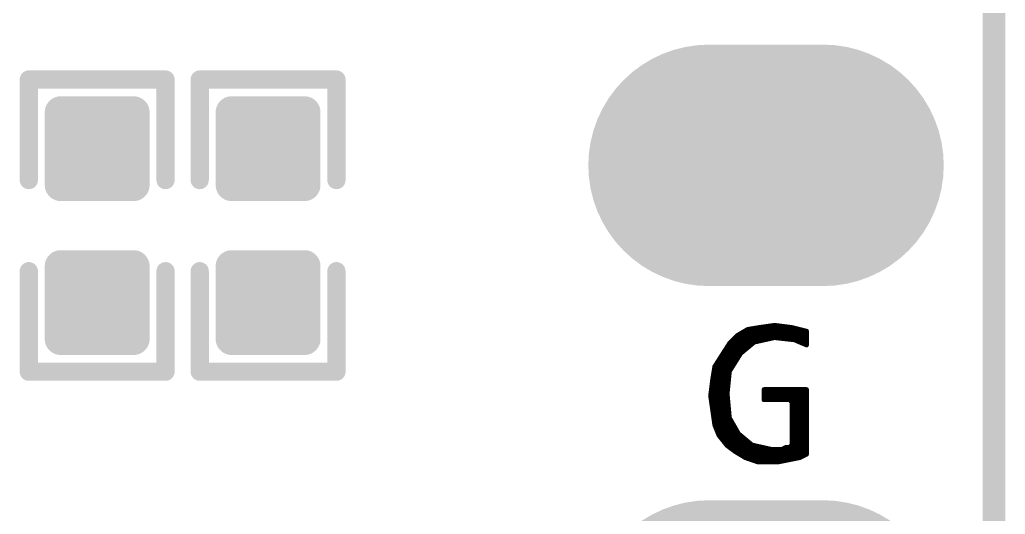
# Model space of a CAD drawing. Extents: x 18.8 to 58.3, y 22.4 to 94.7.
# Drawn here: x 45.37 to 50.86, y 39.92 to 42.68 of the extents above; entities that cross this region are included whole.
import ezdxf

# ---------------------------------------------------------------- set-up
doc = ezdxf.new("R2010")
doc.units = 0
doc.header["$MEASUREMENT"] = 0
doc.layers.get('0').update_dxf_attribs({"linetype": 'CONTINUOUS'})
doc.layers.add('SILKTOP_PHO', color=251, linetype='CONTINUOUS')
doc.layers.add('SOLDERTOP_PHO', color=7, linetype='CONTINUOUS')

# ---------------------------------------------------------------- blocks, each defined once
blk = doc.blocks.new('ROUND_1')
at = {"const_width": 0.0127}
blk.add_lwpolyline([(-0.00635, 0, 1), (0.00635, 0, 1)], format="xyb", close=True, dxfattribs=at)
blk = doc.blocks.new('ROUND_33')
at = {"const_width": 0.0508}
blk.add_lwpolyline([(-0.0254, 0, 1), (0.0254, 0, 1)], format="xyb", close=True, dxfattribs=at)
blk = doc.blocks.new('OBLONG_245')
at = {"const_width": 1.3462}
blk.add_lwpolyline([(0.3175, 0), (-0.3175, 0)], dxfattribs=at)
at = {"const_width": 0.6731}
for points in [[(-0.65405, 0, 1), (0.01905, 0, 1)], [(-0.01905, 0, 1), (0.65405, 0, 1)]]:
    blk.add_lwpolyline(points, format="xyb", close=True, dxfattribs=at)
blk = doc.blocks.new('ROUND_158')
at = {"const_width": 0.0889}
blk.add_lwpolyline([(-0.04445, 0, 1), (0.04445, 0, 1)], format="xyb", close=True, dxfattribs=at)

msp = doc.modelspace()

# ---------------------------------------------------------------- linework, layer by layer
at = {"layer": 'SILKTOP_PHO'}
for points, const_width in [([(50.8, 25.900126), (50.8, 78.49997)], 0.127), ([(46.183042, 42.343324), (45.421042, 42.343324)], 0.1016), ([(45.421042, 42.343324), (45.421042, 41.783)], 0.1016), ([(46.183042, 41.783), (46.183042, 42.343324)], 0.1016), ([(46.373542, 41.783), (46.373542, 42.343324)], 0.1016), ([(46.373542, 42.343324), (47.135542, 42.343324)], 0.1016), ([(47.135542, 42.343324), (47.135542, 41.783)], 0.1016), ([(45.421042, 40.714676), (45.421042, 41.275)], 0.1016), ([(46.183042, 41.275), (46.183042, 40.714676)], 0.1016), ([(46.373542, 41.275), (46.373542, 40.714676)], 0.1016), ([(47.135542, 40.714676), (47.135542, 41.275)], 0.1016), ([(49.577752, 40.97401), (49.495964, 40.962326)], 0.0254), ([(49.53, 40.893746), (49.53, 40.967152)], 0.0254), ([(49.5554, 40.899334), (49.5554, 40.970962)], 0.0254), ([(49.670716, 40.962326), (49.577752, 40.97401)], 0.0254), ([(49.5808, 40.903652), (49.5808, 40.973756)], 0.0254), ([(49.6062, 40.900858), (49.6062, 40.970454)], 0.0254), ([(49.6316, 40.898064), (49.6316, 40.967406)], 0.0254), ([(49.370488, 40.917114), (49.325022, 40.871394)], 0.0254), ([(49.426876, 40.950896), (49.370488, 40.917114)], 0.0254), ([(49.3776, 40.798242), (49.3776, 40.921178)], 0.0254), ([(49.403, 40.82796), (49.403, 40.936418)], 0.0254), ([(49.495964, 40.962326), (49.426876, 40.950896)], 0.0254), ([(49.4284, 40.849296), (49.4284, 40.95115)], 0.0254), ([(49.4538, 40.870378), (49.4538, 40.955468)], 0.0254), ([(49.4792, 40.88257), (49.4792, 40.959532)], 0.0254), ([(49.5046, 40.888158), (49.5046, 40.963596)], 0.0254), ([(49.657, 40.89527), (49.657, 40.964104)], 0.0254), ([(49.75606, 40.941244), (49.670716, 40.962326)], 0.0254), ([(49.6824, 40.892476), (49.6824, 40.959532)], 0.0254), ([(49.7078, 40.883586), (49.7078, 40.953182)], 0.0254), ([(49.7332, 40.872664), (49.7332, 40.946832)], 0.0254), ([(49.75606, 40.862758), (49.75606, 40.941244)], 0.0254), ([(49.325022, 40.871394), (49.243488, 40.743378)], 0.0254), ([(49.3268, 40.716454), (49.3268, 40.873426)], 0.0254), ([(49.3522, 40.757602), (49.3522, 40.898826)], 0.0254), ([(49.3903, 40.817546), (49.461928, 40.877236)], 0.0254), ([(49.461928, 40.877236), (49.467516, 40.879776)], 0.0254), ([(49.467516, 40.879776), (49.574958, 40.903652)], 0.0254), ([(49.574958, 40.903652), (49.579022, 40.903906)], 0.0254), ([(49.579022, 40.903906), (49.686464, 40.891968)], 0.0254), ([(49.686464, 40.891968), (49.69002, 40.890952)], 0.0254), ([(49.69002, 40.890952), (49.75606, 40.862758)], 0.0254), ([(49.3014, 40.316658), (49.3014, 40.834564)], 0.0254), ([(49.32807, 40.718994), (49.38776, 40.814498)], 0.0254), ([(49.38776, 40.814498), (49.3903, 40.817546)], 0.0254), ([(46.183042, 40.714676), (45.421042, 40.714676)], 0.1016), ([(46.373542, 40.714676), (47.135542, 40.714676)], 0.1016), ([(49.2506, 40.399716), (49.2506, 40.754554)], 0.0254), ([(49.276, 40.348408), (49.276, 40.794686)], 0.0254), ([(49.243488, 40.743378), (49.232058, 40.674544)], 0.0254), ([(49.314354, 40.594026), (49.326292, 40.713406)], 0.0254), ([(49.326292, 40.713406), (49.32807, 40.718994)], 0.0254), ([(49.232058, 40.674544), (49.220374, 40.581072)], 0.0254), ([(49.2252, 40.546528), (49.2252, 40.620442)], 0.0254), ([(49.3141, 40.592756), (49.314354, 40.594026)], 0.0254), ([(49.3141, 40.59174), (49.3141, 40.592756)], 0.0254), ([(49.326038, 40.460422), (49.3141, 40.59174)], 0.0254), ([(49.75606, 40.61587), (49.51857, 40.61587)], 0.0254), ([(49.51857, 40.61587), (49.51857, 40.557704)], 0.0254), ([(49.53, 40.557704), (49.53, 40.61587)], 0.0254), ([(49.5554, 40.557704), (49.5554, 40.61587)], 0.0254), ([(49.5808, 40.557704), (49.5808, 40.61587)], 0.0254), ([(49.6062, 40.557704), (49.6062, 40.61587)], 0.0254), ([(49.6316, 40.557704), (49.6316, 40.61587)], 0.0254), ([(49.657, 40.557704), (49.657, 40.61587)], 0.0254), ([(49.6824, 40.228012), (49.6824, 40.61587)], 0.0254), ([(49.7078, 40.233092), (49.7078, 40.61587)], 0.0254), ([(49.7332, 40.242998), (49.7332, 40.61587)], 0.0254), ([(49.75606, 40.254428), (49.75606, 40.61587)], 0.0254), ([(49.220374, 40.581072), (49.243742, 40.416988)], 0.0254), ([(49.51857, 40.557704), (49.661318, 40.557704)], 0.0254), ([(49.661318, 40.557704), (49.674018, 40.545004)], 0.0254), ([(49.674018, 40.545004), (49.674018, 40.306244)], 0.0254), ([(49.327816, 40.455088), (49.326038, 40.460422)], 0.0254), ([(49.3268, 40.292274), (49.3268, 40.457374)], 0.0254), ([(49.375568, 40.371522), (49.327816, 40.455088)], 0.0254), ([(49.243742, 40.416988), (49.266348, 40.3606)], 0.0254), ([(49.3522, 40.273224), (49.3522, 40.412416)], 0.0254), ([(49.378362, 40.36822), (49.375568, 40.371522)], 0.0254), ([(49.3776, 40.257222), (49.3776, 40.368982)], 0.0254), ([(49.44999, 40.30853), (49.378362, 40.36822)], 0.0254), ([(49.266348, 40.3606), (49.311814, 40.30345)], 0.0254), ([(49.403, 40.241982), (49.403, 40.347646)], 0.0254), ([(49.4284, 40.230044), (49.4284, 40.326564)], 0.0254), ([(49.455578, 40.305736), (49.44999, 40.30853)], 0.0254), ([(49.311814, 40.30345), (49.357788, 40.26916)], 0.0254), ([(49.357788, 40.26916), (49.4157, 40.234362)], 0.0254), ([(49.4538, 40.221662), (49.4538, 40.306244)], 0.0254), ([(49.56302, 40.28186), (49.455578, 40.305736)], 0.0254), ([(49.4792, 40.21328), (49.4792, 40.300656)], 0.0254), ([(49.5046, 40.211502), (49.5046, 40.294814)], 0.0254), ([(49.53, 40.211502), (49.53, 40.289226)], 0.0254), ([(49.5554, 40.211502), (49.5554, 40.283638)], 0.0254), ([(49.56556, 40.281606), (49.56302, 40.28186)], 0.0254), ([(49.613312, 40.281606), (49.56556, 40.281606)], 0.0254), ([(49.5808, 40.211502), (49.5808, 40.281606)], 0.0254), ([(49.6062, 40.212772), (49.6062, 40.281606)], 0.0254), ([(49.619154, 40.282876), (49.613312, 40.281606)], 0.0254), ([(49.640236, 40.293544), (49.619154, 40.282876)], 0.0254), ([(49.6316, 40.217852), (49.6316, 40.289226)], 0.0254), ([(49.661318, 40.293544), (49.640236, 40.293544)], 0.0254), ([(49.657, 40.222932), (49.657, 40.293544)], 0.0254), ([(49.674018, 40.306244), (49.661318, 40.293544)], 0.0254), ([(49.71669, 40.23487), (49.75606, 40.254428)], 0.0254), ([(49.4157, 40.234362), (49.484026, 40.211502)], 0.0254), ([(49.484026, 40.211502), (49.600358, 40.211502)], 0.0254), ([(49.600358, 40.211502), (49.71669, 40.23487)], 0.0254)]:
    msp.add_lwpolyline(points, dxfattribs=dict(at, const_width=const_width))
at = {"layer": 'SOLDERTOP_PHO'}
for points, const_width in [([(50.8, 25.900126), (50.8, 78.49997)], 0.127), ([(45.598842, 41.754806), (45.598842, 42.161206)], 0.1778), ([(45.598842, 42.161206), (46.005242, 42.161206)], 0.1778), ([(45.6692, 41.754806), (45.6692, 42.161206)], 0.1778), ([(45.847, 41.754806), (45.847, 42.161206)], 0.1778), ([(46.005242, 42.161206), (46.005242, 41.754806)], 0.1778), ([(46.551342, 41.754806), (46.551342, 42.161206)], 0.1778), ([(46.551342, 42.161206), (46.957742, 42.161206)], 0.1778), ([(46.5582, 41.754806), (46.5582, 42.161206)], 0.1778), ([(46.736, 41.754806), (46.736, 42.161206)], 0.1778), ([(46.9138, 41.754806), (46.9138, 42.161206)], 0.1778), ([(46.957742, 42.161206), (46.957742, 41.754806)], 0.1778), ([(45.598842, 42.1132), (46.005242, 42.1132)], 0.1778), ([(46.551342, 42.1132), (46.957742, 42.1132)], 0.1778), ([(45.598842, 41.9354), (46.005242, 41.9354)], 0.1778), ([(46.551342, 41.9354), (46.957742, 41.9354)], 0.1778), ([(45.598842, 41.7576), (46.005242, 41.7576)], 0.1778), ([(46.005242, 41.754806), (45.598842, 41.754806)], 0.1778), ([(46.551342, 41.7576), (46.957742, 41.7576)], 0.1778), ([(46.957742, 41.754806), (46.551342, 41.754806)], 0.1778), ([(45.598842, 40.896794), (45.598842, 41.303194)], 0.1778), ([(45.598842, 41.303194), (46.005242, 41.303194)], 0.1778), ([(45.6692, 40.896794), (45.6692, 41.303194)], 0.1778), ([(45.847, 40.896794), (45.847, 41.303194)], 0.1778), ([(46.005242, 41.303194), (46.005242, 40.896794)], 0.1778), ([(46.551342, 40.896794), (46.551342, 41.303194)], 0.1778), ([(46.551342, 41.303194), (46.957742, 41.303194)], 0.1778), ([(46.5582, 40.896794), (46.5582, 41.303194)], 0.1778), ([(46.736, 40.896794), (46.736, 41.303194)], 0.1778), ([(46.9138, 40.896794), (46.9138, 41.303194)], 0.1778), ([(46.957742, 41.303194), (46.957742, 40.896794)], 0.1778), ([(45.598842, 41.2242), (46.005242, 41.2242)], 0.1778), ([(46.551342, 41.2242), (46.957742, 41.2242)], 0.1778), ([(45.598842, 41.0464), (46.005242, 41.0464)], 0.1778), ([(46.551342, 41.0464), (46.957742, 41.0464)], 0.1778), ([(46.005242, 40.896794), (45.598842, 40.896794)], 0.1778), ([(46.957742, 40.896794), (46.551342, 40.896794)], 0.1778)]:
    msp.add_lwpolyline(points, dxfattribs=dict(at, const_width=const_width))

# ---------------------------------------------------------------- block references
at = {"layer": 'SILKTOP_PHO'}
for name, p in [('ROUND_33', (45.421042, 42.343324)), ('ROUND_33', (46.183042, 42.343324)), ('ROUND_33', (46.373542, 42.343324)), ('ROUND_33', (47.135542, 42.343324)), ('ROUND_33', (45.421042, 41.783)), ('ROUND_33', (46.183042, 41.783)), ('ROUND_33', (46.373542, 41.783)), ('ROUND_33', (47.135542, 41.783)), ('ROUND_33', (45.421042, 41.275)), ('ROUND_33', (46.183042, 41.275)), ('ROUND_33', (46.373542, 41.275)), ('ROUND_33', (47.135542, 41.275)), ('ROUND_1', (49.53, 40.967152)), ('ROUND_1', (49.5554, 40.970962)), ('ROUND_1', (49.577752, 40.97401)), ('ROUND_1', (49.5808, 40.973756)), ('ROUND_1', (49.6062, 40.970454)), ('ROUND_1', (49.6316, 40.967406)), ('ROUND_1', (49.370488, 40.917114)), ('ROUND_1', (49.3776, 40.921178)), ('ROUND_1', (49.403, 40.936418)), ('ROUND_1', (49.426876, 40.950896)), ('ROUND_1', (49.4284, 40.95115)), ('ROUND_1', (49.4538, 40.955468)), ('ROUND_1', (49.4792, 40.959532)), ('ROUND_1', (49.495964, 40.962326)), ('ROUND_1', (49.5046, 40.963596)), ('ROUND_1', (49.657, 40.964104)), ('ROUND_1', (49.670716, 40.962326)), ('ROUND_1', (49.6824, 40.959532)), ('ROUND_1', (49.7078, 40.953182)), ('ROUND_1', (49.7332, 40.946832)), ('ROUND_1', (49.75606, 40.941244)), ('ROUND_1', (49.75606, 40.941244)), ('ROUND_1', (49.325022, 40.871394)), ('ROUND_1', (49.325022, 40.871394)), ('ROUND_1', (49.3268, 40.873426)), ('ROUND_1', (49.3522, 40.898826)), ('ROUND_1', (49.4538, 40.870378)), ('ROUND_1', (49.461928, 40.877236)), ('ROUND_1', (49.467516, 40.879776)), ('ROUND_1', (49.4792, 40.88257)), ('ROUND_1', (49.5046, 40.888158)), ('ROUND_1', (49.53, 40.893746)), ('ROUND_1', (49.5554, 40.899334)), ('ROUND_1', (49.574958, 40.903652)), ('ROUND_1', (49.579022, 40.903906)), ('ROUND_1', (49.5808, 40.903652)), ('ROUND_1', (49.6062, 40.900858)), ('ROUND_1', (49.6316, 40.898064)), ('ROUND_1', (49.657, 40.89527)), ('ROUND_1', (49.6824, 40.892476)), ('ROUND_1', (49.686464, 40.891968)), ('ROUND_1', (49.69002, 40.890952)), ('ROUND_1', (49.7078, 40.883586)), ('ROUND_1', (49.7332, 40.872664)), ('ROUND_1', (49.75606, 40.862758)), ('ROUND_1', (49.3014, 40.834564)), ('ROUND_1', (49.38776, 40.814498)), ('ROUND_1', (49.3903, 40.817546)), ('ROUND_1', (49.403, 40.82796)), ('ROUND_1', (49.4284, 40.849296)), ('ROUND_33', (45.421042, 40.714676)), ('ROUND_33', (46.183042, 40.714676)), ('ROUND_33', (46.373542, 40.714676)), ('ROUND_33', (47.135542, 40.714676)), ('ROUND_1', (49.2506, 40.754554)), ('ROUND_1', (49.276, 40.794686)), ('ROUND_1', (49.3522, 40.757602)), ('ROUND_1', (49.3776, 40.798242)), ('ROUND_1', (49.243488, 40.743378)), ('ROUND_1', (49.326292, 40.713406)), ('ROUND_1', (49.3268, 40.716454)), ('ROUND_1', (49.32807, 40.718994)), ('ROUND_1', (49.232058, 40.674544)), ('ROUND_1', (49.2252, 40.620442)), ('ROUND_1', (49.3141, 40.592756)), ('ROUND_1', (49.3141, 40.59174)), ('ROUND_1', (49.314354, 40.594026)), ('ROUND_1', (49.51857, 40.61587)), ('ROUND_1', (49.53, 40.61587)), ('ROUND_1', (49.5554, 40.61587)), ('ROUND_1', (49.5808, 40.61587)), ('ROUND_1', (49.6062, 40.61587)), ('ROUND_1', (49.6316, 40.61587)), ('ROUND_1', (49.657, 40.61587)), ('ROUND_1', (49.6824, 40.61587)), ('ROUND_1', (49.7078, 40.61587)), ('ROUND_1', (49.7332, 40.61587)), ('ROUND_1', (49.75606, 40.61587)), ('ROUND_1', (49.220374, 40.581072)), ('ROUND_1', (49.2252, 40.546528)), ('ROUND_1', (49.51857, 40.557704)), ('ROUND_1', (49.53, 40.557704)), ('ROUND_1', (49.5554, 40.557704)), ('ROUND_1', (49.5808, 40.557704)), ('ROUND_1', (49.6062, 40.557704)), ('ROUND_1', (49.6316, 40.557704)), ('ROUND_1', (49.657, 40.557704)), ('ROUND_1', (49.661318, 40.557704)), ('ROUND_1', (49.674018, 40.545004)), ('ROUND_1', (49.326038, 40.460422)), ('ROUND_1', (49.3268, 40.457374)), ('ROUND_1', (49.327816, 40.455088)), ('ROUND_1', (49.243742, 40.416988)), ('ROUND_1', (49.2506, 40.399716)), ('ROUND_1', (49.3522, 40.412416)), ('ROUND_1', (49.375568, 40.371522)), ('ROUND_1', (49.3776, 40.368982)), ('ROUND_1', (49.378362, 40.36822)), ('ROUND_1', (49.266348, 40.3606)), ('ROUND_1', (49.276, 40.348408)), ('ROUND_1', (49.3014, 40.316658)), ('ROUND_1', (49.403, 40.347646)), ('ROUND_1', (49.4284, 40.326564)), ('ROUND_1', (49.44999, 40.30853)), ('ROUND_1', (49.311814, 40.30345)), ('ROUND_1', (49.3268, 40.292274)), ('ROUND_1', (49.3522, 40.273224)), ('ROUND_1', (49.357788, 40.26916)), ('ROUND_1', (49.3776, 40.257222)), ('ROUND_1', (49.4538, 40.306244)), ('ROUND_1', (49.455578, 40.305736)), ('ROUND_1', (49.4792, 40.300656)), ('ROUND_1', (49.5046, 40.294814)), ('ROUND_1', (49.53, 40.289226)), ('ROUND_1', (49.5554, 40.283638)), ('ROUND_1', (49.56302, 40.28186)), ('ROUND_1', (49.56556, 40.281606)), ('ROUND_1', (49.5808, 40.281606)), ('ROUND_1', (49.6062, 40.281606)), ('ROUND_1', (49.613312, 40.281606)), ('ROUND_1', (49.619154, 40.282876)), ('ROUND_1', (49.6316, 40.289226)), ('ROUND_1', (49.640236, 40.293544)), ('ROUND_1', (49.657, 40.293544)), ('ROUND_1', (49.661318, 40.293544)), ('ROUND_1', (49.674018, 40.306244)), ('ROUND_1', (49.75606, 40.254428)), ('ROUND_1', (49.403, 40.241982)), ('ROUND_1', (49.4157, 40.234362)), ('ROUND_1', (49.4284, 40.230044)), ('ROUND_1', (49.4538, 40.221662)), ('ROUND_1', (49.4792, 40.21328)), ('ROUND_1', (49.484026, 40.211502)), ('ROUND_1', (49.5046, 40.211502)), ('ROUND_1', (49.53, 40.211502)), ('ROUND_1', (49.5554, 40.211502)), ('ROUND_1', (49.5808, 40.211502)), ('ROUND_1', (49.600358, 40.211502)), ('ROUND_1', (49.6062, 40.212772)), ('ROUND_1', (49.6316, 40.217852)), ('ROUND_1', (49.657, 40.222932)), ('ROUND_1', (49.6824, 40.228012)), ('ROUND_1', (49.7078, 40.233092)), ('ROUND_1', (49.71669, 40.23487)), ('ROUND_1', (49.7332, 40.242998))]:
    msp.add_blockref(name, p, dxfattribs=at)
at = {"layer": 'SOLDERTOP_PHO'}
for name, p in [('OBLONG_245', (49.53, 41.865042)), ('ROUND_158', (45.598842, 42.161206)), ('ROUND_158', (45.6692, 42.161206)), ('ROUND_158', (45.847, 42.161206)), ('ROUND_158', (46.005242, 42.161206)), ('ROUND_158', (46.551342, 42.161206)), ('ROUND_158', (46.5582, 42.161206)), ('ROUND_158', (46.736, 42.161206)), ('ROUND_158', (46.9138, 42.161206)), ('ROUND_158', (46.957742, 42.161206)), ('ROUND_158', (45.598842, 42.1132)), ('ROUND_158', (46.005242, 42.1132)), ('ROUND_158', (46.551342, 42.1132)), ('ROUND_158', (46.957742, 42.1132)), ('ROUND_158', (45.598842, 41.9354)), ('ROUND_158', (46.005242, 41.9354)), ('ROUND_158', (46.551342, 41.9354)), ('ROUND_158', (46.957742, 41.9354)), ('ROUND_158', (45.598842, 41.7576)), ('ROUND_158', (45.598842, 41.754806)), ('ROUND_158', (45.598842, 41.754806)), ('ROUND_158', (45.6692, 41.754806)), ('ROUND_158', (45.847, 41.754806)), ('ROUND_158', (46.005242, 41.7576)), ('ROUND_158', (46.005242, 41.754806)), ('ROUND_158', (46.551342, 41.7576)), ('ROUND_158', (46.551342, 41.754806)), ('ROUND_158', (46.551342, 41.754806)), ('ROUND_158', (46.5582, 41.754806)), ('ROUND_158', (46.736, 41.754806)), ('ROUND_158', (46.9138, 41.754806)), ('ROUND_158', (46.957742, 41.7576)), ('ROUND_158', (46.957742, 41.754806)), ('ROUND_158', (45.598842, 41.303194)), ('ROUND_158', (45.6692, 41.303194)), ('ROUND_158', (45.847, 41.303194)), ('ROUND_158', (46.005242, 41.303194)), ('ROUND_158', (46.551342, 41.303194)), ('ROUND_158', (46.5582, 41.303194)), ('ROUND_158', (46.736, 41.303194)), ('ROUND_158', (46.9138, 41.303194)), ('ROUND_158', (46.957742, 41.303194)), ('ROUND_158', (45.598842, 41.2242)), ('ROUND_158', (46.005242, 41.2242)), ('ROUND_158', (46.551342, 41.2242)), ('ROUND_158', (46.957742, 41.2242)), ('ROUND_158', (45.598842, 41.0464)), ('ROUND_158', (46.005242, 41.0464)), ('ROUND_158', (46.551342, 41.0464)), ('ROUND_158', (46.957742, 41.0464)), ('ROUND_158', (45.598842, 40.896794)), ('ROUND_158', (45.598842, 40.896794)), ('ROUND_158', (45.6692, 40.896794)), ('ROUND_158', (45.847, 40.896794)), ('ROUND_158', (46.005242, 40.896794)), ('ROUND_158', (46.551342, 40.896794)), ('ROUND_158', (46.551342, 40.896794)), ('ROUND_158', (46.5582, 40.896794)), ('ROUND_158', (46.736, 40.896794)), ('ROUND_158', (46.9138, 40.896794)), ('ROUND_158', (46.957742, 40.896794)), ('OBLONG_245', (49.53, 39.325042))]:
    msp.add_blockref(name, p, dxfattribs=at)

doc.saveas('drawing.dxf')
